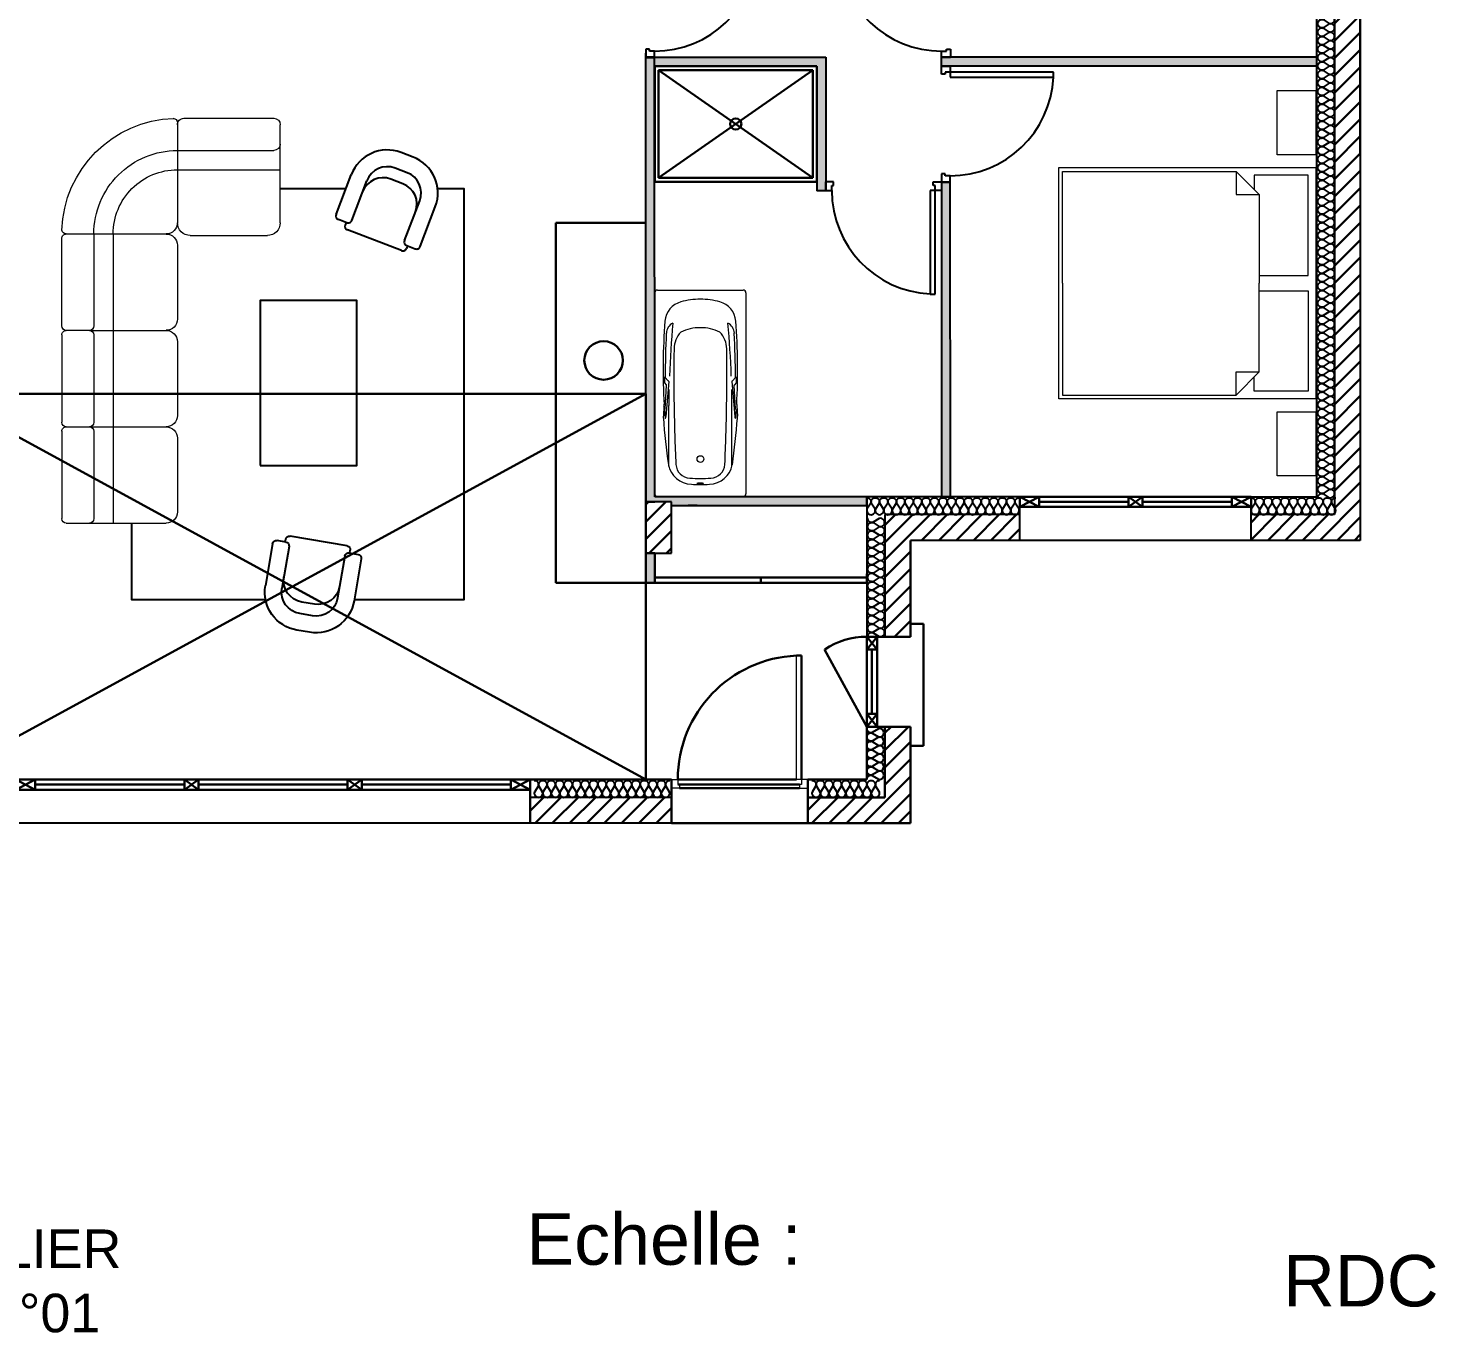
# Model space of a CAD drawing. Header units: millimetres. Extents: x -210 to 11976, y -396 to 3955.
# Drawn here: x 455 to 1550, y -396 to 619 of the extents above; entities that cross this region are included whole.
import ezdxf

# ---------------------------------------------------------------- set-up
doc = ezdxf.new("R2010")
doc.units = ezdxf.units.MM
for name, color, linetype in [('Cheminée', 20, 'Continuous'), ('Cloisons', 8, 'Continuous'), ('Isolation', 6, 'Continuous'), ('MenuisInt', 4, 'Continuous'), ('Mobilier', 180, 'Continuous')]:
    doc.layers.add(name, color=color, linetype=linetype)
for name, color, linetype, lineweight in [('MenuisExt', 140, 'Continuous', 18), ('Mobilier2', 150, 'Continuous', 5), ('P-SANITAIRE', 153, 'Continuous', 18), ('VideSurSejour', 7, 'Continuous', 5)]:
    doc.layers.add(name, color=color, linetype=linetype, lineweight=lineweight)
doc.styles.get("Standard").update_dxf_attribs({"font": 'Arial.ttf'})

# ---------------------------------------------------------------- blocks, each defined once
blk = doc.blocks.new('*U12')
at = {"flags": 128}
for points in [[(0, 1, -0.505863), (0.239, 0.676), (0.009, 0.318, 1.322645), (0.491, 0.318), (0.261, 0.676, -0.505863), (0.5, 1)], [(0.5, 1, -0.505863), (0.739, 0.676), (0.509, 0.318, 1.322645), (0.991, 0.318), (0.761, 0.676, -0.505863), (1, 1)], [(1, 1, -0.505863), (1.239, 0.676), (1.009, 0.318, 1.322645), (1.491, 0.318), (1.261, 0.676, -0.505863), (1.5, 1)], [(1.5, 1, -0.505863), (1.739, 0.676), (1.509, 0.318, 1.322645), (1.991, 0.318), (1.761, 0.676, -0.505863), (2, 1)], [(2, 1, -0.505863), (2.239, 0.676), (2.009, 0.318, 1.322645), (2.491, 0.318), (2.261, 0.676, -0.505863), (2.5, 1)], [(2.5, 1, -0.505863), (2.739, 0.676), (2.509, 0.318, 1.322645), (2.991, 0.318), (2.761, 0.676, -0.505863), (3, 1)], [(3, 1, -0.505863), (3.239, 0.676), (3.009, 0.318, 1.322645), (3.491, 0.318), (3.261, 0.676, -0.505863), (3.5, 1)], [(3.5, 1, -0.505863), (3.739, 0.676), (3.509, 0.318, 1.322645), (3.991, 0.318), (3.761, 0.676, -0.505863), (4, 1)], [(4, 1, -0.505863), (4.239, 0.676), (4.009, 0.318, 1.322645), (4.491, 0.318), (4.261, 0.676, -0.505863), (4.5, 1)], [(4.5, 1, -0.505863), (4.739, 0.676), (4.509, 0.318, 1.322645), (4.991, 0.318), (4.761, 0.676, -0.505863), (5, 1)], [(5, 1, -0.505863), (5.239, 0.676), (5.009, 0.318, 1.322645), (5.491, 0.318), (5.261, 0.676, -0.505863), (5.5, 1)], [(5.5, 1, -0.505863), (5.739, 0.676), (5.509, 0.318, 1.322645), (5.991, 0.318), (5.761, 0.676, -0.505863), (6, 1)], [(6, 1, -0.505863), (6.239, 0.676), (6.009, 0.318, 1.322645), (6.491, 0.318), (6.261, 0.676, -0.505863), (6.5, 1)], [(6.5, 1, -0.505863), (6.739, 0.676), (6.509, 0.318, 1.322645), (6.991, 0.318), (6.761, 0.676, -0.505863), (7, 1)], [(7, 1, -0.505863), (7.239, 0.676), (7.009, 0.318, 1.322645), (7.491, 0.318), (7.261, 0.676, -0.505863), (7.5, 1)], [(7.5, 1, -0.505863), (7.739, 0.676), (7.509, 0.318, 1.322645), (7.991, 0.318), (7.761, 0.676, -0.505863), (8, 1)]]:
    blk.add_lwpolyline(points, format="xyb", dxfattribs=at)
blk = doc.blocks.new('*U13')
at = {"flags": 128}
for points in [[(0, 1, -0.505863), (0.239, 0.676), (0.009, 0.318, 1.322645), (0.491, 0.318), (0.261, 0.676, -0.505863), (0.5, 1)], [(0.5, 1, -0.505863), (0.739, 0.676), (0.509, 0.318, 1.322645), (0.991, 0.318), (0.761, 0.676, -0.505863), (1, 1)], [(1, 1, -0.505863), (1.239, 0.676), (1.009, 0.318, 1.322645), (1.491, 0.318), (1.261, 0.676, -0.505863), (1.5, 1)], [(1.5, 1, -0.505863), (1.739, 0.676), (1.509, 0.318, 1.322645), (1.991, 0.318), (1.761, 0.676, -0.505863), (2, 1)], [(2, 1, -0.505863), (2.239, 0.676), (2.009, 0.318, 1.322645), (2.491, 0.318), (2.261, 0.676, -0.505863), (2.5, 1)], [(2.5, 1, -0.505863), (2.739, 0.676), (2.509, 0.318, 1.322645), (2.991, 0.318), (2.761, 0.676, -0.505863), (3, 1)], [(3, 1, -0.505863), (3.239, 0.676), (3.009, 0.318, 1.322645), (3.491, 0.318), (3.261, 0.676, -0.505863), (3.5, 1)], [(3.5, 1, -0.505863), (3.739, 0.676), (3.509, 0.318, 1.322645), (3.991, 0.318), (3.761, 0.676, -0.505863), (4, 1)]]:
    blk.add_lwpolyline(points, format="xyb", dxfattribs=at)
blk = doc.blocks.new('*U14')
at = {"flags": 128}
for points in [[(0, 1, -0.505863), (0.239, 0.676), (0.009, 0.318, 1.322645), (0.491, 0.318), (0.261, 0.676, -0.505863), (0.5, 1)], [(0.5, 1, -0.505863), (0.739, 0.676), (0.509, 0.318, 1.322645), (0.991, 0.318), (0.761, 0.676, -0.505863), (1, 1)], [(1, 1, -0.505863), (1.239, 0.676), (1.009, 0.318, 1.322645), (1.491, 0.318), (1.261, 0.676, -0.505863), (1.5, 1)], [(1.5, 1, -0.505863), (1.739, 0.676), (1.509, 0.318, 1.322645), (1.991, 0.318), (1.761, 0.676, -0.505863), (2, 1)], [(2, 1, -0.505863), (2.239, 0.676), (2.009, 0.318, 1.322645), (2.491, 0.318), (2.261, 0.676, -0.505863), (2.5, 1)], [(2.5, 1, -0.505863), (2.739, 0.676), (2.509, 0.318, 1.322645), (2.991, 0.318), (2.761, 0.676, -0.505863), (3, 1)], [(3, 1, -0.505863), (3.239, 0.676), (3.009, 0.318, 1.322645), (3.491, 0.318), (3.261, 0.676, -0.505863), (3.5, 1)], [(3.5, 1, -0.505863), (3.739, 0.676), (3.509, 0.318, 1.322645), (3.991, 0.318), (3.761, 0.676, -0.505863), (4, 1)], [(4, 1, -0.505863), (4.239, 0.676), (4.009, 0.318, 1.322645), (4.491, 0.318), (4.261, 0.676, -0.505863), (4.5, 1)], [(4.5, 1, -0.505863), (4.739, 0.676), (4.509, 0.318, 1.322645), (4.991, 0.318), (4.761, 0.676, -0.505863), (5, 1)], [(5, 1, -0.505863), (5.239, 0.676), (5.009, 0.318, 1.322645), (5.491, 0.318), (5.261, 0.676, -0.505863), (5.5, 1)], [(5.5, 1, -0.505863), (5.739, 0.676), (5.509, 0.318, 1.322645), (5.991, 0.318), (5.761, 0.676, -0.505863), (6, 1)], [(6, 1, -0.505863), (6.239, 0.676), (6.009, 0.318, 1.322645), (6.491, 0.318), (6.261, 0.676, -0.505863), (6.5, 1)], [(6.5, 1, -0.505863), (6.739, 0.676), (6.509, 0.318, 1.322645), (6.991, 0.318), (6.761, 0.676, -0.505863), (7, 1)], [(7, 1, -0.505863), (7.239, 0.676), (7.009, 0.318, 1.322645), (7.491, 0.318), (7.261, 0.676, -0.505863), (7.5, 1)], [(7.5, 1, -0.505863), (7.739, 0.676), (7.509, 0.318, 1.322645), (7.991, 0.318), (7.761, 0.676, -0.505863), (8, 1)], [(8, 1, -0.505863), (8.239, 0.676), (8.009, 0.318, 1.322645), (8.491, 0.318), (8.261, 0.676, -0.505863), (8.5, 1)], [(8.5, 1, -0.505863), (8.739, 0.676), (8.509, 0.318, 1.322645), (8.991, 0.318), (8.761, 0.676, -0.505863), (9, 1)]]:
    blk.add_lwpolyline(points, format="xyb", dxfattribs=at)
blk = doc.blocks.new('*U15')
at = {"flags": 128}
for points in [[(0, 1, -0.505863), (0.239, 0.676), (0.009, 0.318, 1.322645), (0.491, 0.318), (0.261, 0.676, -0.505863), (0.5, 1)], [(0.5, 1, -0.505863), (0.739, 0.676), (0.509, 0.318, 1.322645), (0.991, 0.318), (0.761, 0.676, -0.505863), (1, 1)], [(1, 1, -0.505863), (1.239, 0.676), (1.009, 0.318, 1.322645), (1.491, 0.318), (1.261, 0.676, -0.505863), (1.5, 1)], [(1.5, 1, -0.505863), (1.739, 0.676), (1.509, 0.318, 1.322645), (1.991, 0.318), (1.761, 0.676, -0.505863), (2, 1)], [(2, 1, -0.505863), (2.239, 0.676), (2.009, 0.318, 1.322645), (2.491, 0.318), (2.261, 0.676, -0.505863), (2.5, 1)], [(2.5, 1, -0.505863), (2.739, 0.676), (2.509, 0.318, 1.322645), (2.991, 0.318), (2.761, 0.676, -0.505863), (3, 1)], [(3, 1, -0.505863), (3.239, 0.676), (3.009, 0.318, 1.322645), (3.491, 0.318), (3.261, 0.676, -0.505863), (3.5, 1)], [(3.5, 1, -0.505863), (3.739, 0.676), (3.509, 0.318, 1.322645), (3.991, 0.318), (3.761, 0.676, -0.505863), (4, 1)], [(4, 1, -0.505863), (4.239, 0.676), (4.009, 0.318, 1.322645), (4.491, 0.318), (4.261, 0.676, -0.505863), (4.5, 1)], [(4.5, 1, -0.505863), (4.739, 0.676), (4.509, 0.318, 1.322645), (4.991, 0.318), (4.761, 0.676, -0.505863), (5, 1)]]:
    blk.add_lwpolyline(points, format="xyb", dxfattribs=at)
blk = doc.blocks.new('*U20')
at = {"flags": 128}
for points in [[(0, 1, -0.505863), (0.239, 0.676), (0.009, 0.318, 1.322645), (0.491, 0.318), (0.261, 0.676, -0.505863), (0.5, 1)], [(0.5, 1, -0.505863), (0.739, 0.676), (0.509, 0.318, 1.322645), (0.991, 0.318), (0.761, 0.676, -0.505863), (1, 1)], [(1, 1, -0.505863), (1.239, 0.676), (1.009, 0.318, 1.322645), (1.491, 0.318), (1.261, 0.676, -0.505863), (1.5, 1)], [(1.5, 1, -0.505863), (1.739, 0.676), (1.509, 0.318, 1.322645), (1.991, 0.318), (1.761, 0.676, -0.505863), (2, 1)], [(2, 1, -0.505863), (2.239, 0.676), (2.009, 0.318, 1.322645), (2.491, 0.318), (2.261, 0.676, -0.505863), (2.5, 1)], [(2.5, 1, -0.505863), (2.739, 0.676), (2.509, 0.318, 1.322645), (2.991, 0.318), (2.761, 0.676, -0.505863), (3, 1)]]:
    blk.add_lwpolyline(points, format="xyb", dxfattribs=at)
blk = doc.blocks.new('*U21')
at = {"flags": 128}
for points in [[(0, 1, -0.505863), (0.239, 0.676), (0.009, 0.318, 1.322645), (0.491, 0.318), (0.261, 0.676, -0.505863), (0.5, 1)], [(0.5, 1, -0.505863), (0.739, 0.676), (0.509, 0.318, 1.322645), (0.991, 0.318), (0.761, 0.676, -0.505863), (1, 1)], [(1, 1, -0.505863), (1.239, 0.676), (1.009, 0.318, 1.322645), (1.491, 0.318), (1.261, 0.676, -0.505863), (1.5, 1)], [(1.5, 1, -0.505863), (1.739, 0.676), (1.509, 0.318, 1.322645), (1.991, 0.318), (1.761, 0.676, -0.505863), (2, 1)], [(2, 1, -0.505863), (2.239, 0.676), (2.009, 0.318, 1.322645), (2.491, 0.318), (2.261, 0.676, -0.505863), (2.5, 1)], [(2.5, 1, -0.505863), (2.739, 0.676), (2.509, 0.318, 1.322645), (2.991, 0.318), (2.761, 0.676, -0.505863), (3, 1)], [(3, 1, -0.505863), (3.239, 0.676), (3.009, 0.318, 1.322645), (3.491, 0.318), (3.261, 0.676, -0.505863), (3.5, 1)], [(3.5, 1, -0.505863), (3.739, 0.676), (3.509, 0.318, 1.322645), (3.991, 0.318), (3.761, 0.676, -0.505863), (4, 1)], [(4, 1, -0.505863), (4.239, 0.676), (4.009, 0.318, 1.322645), (4.491, 0.318), (4.261, 0.676, -0.505863), (4.5, 1)], [(4.5, 1, -0.505863), (4.739, 0.676), (4.509, 0.318, 1.322645), (4.991, 0.318), (4.761, 0.676, -0.505863), (5, 1)], [(5, 1, -0.505863), (5.239, 0.676), (5.009, 0.318, 1.322645), (5.491, 0.318), (5.261, 0.676, -0.505863), (5.5, 1)], [(5.5, 1, -0.505863), (5.739, 0.676), (5.509, 0.318, 1.322645), (5.991, 0.318), (5.761, 0.676, -0.505863), (6, 1)], [(6, 1, -0.505863), (6.239, 0.676), (6.009, 0.318, 1.322645), (6.491, 0.318), (6.261, 0.676, -0.505863), (6.5, 1)], [(6.5, 1, -0.505863), (6.739, 0.676), (6.509, 0.318, 1.322645), (6.991, 0.318), (6.761, 0.676, -0.505863), (7, 1)]]:
    blk.add_lwpolyline(points, format="xyb", dxfattribs=at)
blk = doc.blocks.new('*U22')
at = {"flags": 128}
for points in [[(0, 1, -0.505863), (0.239, 0.676), (0.009, 0.318, 1.322645), (0.491, 0.318), (0.261, 0.676, -0.505863), (0.5, 1)], [(0.5, 1, -0.505863), (0.739, 0.676), (0.509, 0.318, 1.322645), (0.991, 0.318), (0.761, 0.676, -0.505863), (1, 1)], [(1, 1, -0.505863), (1.239, 0.676), (1.009, 0.318, 1.322645), (1.491, 0.318), (1.261, 0.676, -0.505863), (1.5, 1)], [(1.5, 1, -0.505863), (1.739, 0.676), (1.509, 0.318, 1.322645), (1.991, 0.318), (1.761, 0.676, -0.505863), (2, 1)], [(2, 1, -0.505863), (2.239, 0.676), (2.009, 0.318, 1.322645), (2.491, 0.318), (2.261, 0.676, -0.505863), (2.5, 1)], [(2.5, 1, -0.505863), (2.739, 0.676), (2.509, 0.318, 1.322645), (2.991, 0.318), (2.761, 0.676, -0.505863), (3, 1)], [(3, 1, -0.505863), (3.239, 0.676), (3.009, 0.318, 1.322645), (3.491, 0.318), (3.261, 0.676, -0.505863), (3.5, 1)], [(3.5, 1, -0.505863), (3.739, 0.676), (3.509, 0.318, 1.322645), (3.991, 0.318), (3.761, 0.676, -0.505863), (4, 1)], [(4, 1, -0.505863), (4.239, 0.676), (4.009, 0.318, 1.322645), (4.491, 0.318), (4.261, 0.676, -0.505863), (4.5, 1)], [(4.5, 1, -0.505863), (4.739, 0.676), (4.509, 0.318, 1.322645), (4.991, 0.318), (4.761, 0.676, -0.505863), (5, 1)], [(5, 1, -0.505863), (5.239, 0.676), (5.009, 0.318, 1.322645), (5.491, 0.318), (5.261, 0.676, -0.505863), (5.5, 1)], [(5.5, 1, -0.505863), (5.739, 0.676), (5.509, 0.318, 1.322645), (5.991, 0.318), (5.761, 0.676, -0.505863), (6, 1)], [(6, 1, -0.505863), (6.239, 0.676), (6.009, 0.318, 1.322645), (6.491, 0.318), (6.261, 0.676, -0.505863), (6.5, 1)], [(6.5, 1, -0.505863), (6.739, 0.676), (6.509, 0.318, 1.322645), (6.991, 0.318), (6.761, 0.676, -0.505863), (7, 1)], [(7, 1, -0.505863), (7.239, 0.676), (7.009, 0.318, 1.322645), (7.491, 0.318), (7.261, 0.676, -0.505863), (7.5, 1)], [(7.5, 1, -0.505863), (7.739, 0.676), (7.509, 0.318, 1.322645), (7.991, 0.318), (7.761, 0.676, -0.505863), (8, 1)], [(8, 1, -0.505863), (8.239, 0.676), (8.009, 0.318, 1.322645), (8.491, 0.318), (8.261, 0.676, -0.505863), (8.5, 1)], [(8.5, 1, -0.505863), (8.739, 0.676), (8.509, 0.318, 1.322645), (8.991, 0.318), (8.761, 0.676, -0.505863), (9, 1)], [(9, 1, -0.505863), (9.239, 0.676), (9.009, 0.318, 1.322645), (9.491, 0.318), (9.261, 0.676, -0.505863), (9.5, 1)], [(9.5, 1, -0.505863), (9.739, 0.676), (9.509, 0.318, 1.322645), (9.991, 0.318), (9.761, 0.676, -0.505863), (10, 1)], [(10, 1, -0.505863), (10.239, 0.676), (10.009, 0.318, 1.322645), (10.491, 0.318), (10.261, 0.676, -0.505863), (10.5, 1)], [(10.5, 1, -0.505863), (10.739, 0.676), (10.509, 0.318, 1.322645), (10.991, 0.318), (10.761, 0.676, -0.505863), (11, 1)], [(11, 1, -0.505863), (11.239, 0.676), (11.009, 0.318, 1.322645), (11.491, 0.318), (11.261, 0.676, -0.505863), (11.5, 1)], [(11.5, 1, -0.505863), (11.739, 0.676), (11.509, 0.318, 1.322645), (11.991, 0.318), (11.761, 0.676, -0.505863), (12, 1)], [(12, 1, -0.505863), (12.239, 0.676), (12.009, 0.318, 1.322645), (12.491, 0.318), (12.261, 0.676, -0.505863), (12.5, 1)], [(12.5, 1, -0.505863), (12.739, 0.676), (12.509, 0.318, 1.322645), (12.991, 0.318), (12.761, 0.676, -0.505863), (13, 1)], [(13, 1, -0.505863), (13.239, 0.676), (13.009, 0.318, 1.322645), (13.491, 0.318), (13.261, 0.676, -0.505863), (13.5, 1)], [(13.5, 1, -0.505863), (13.739, 0.676), (13.509, 0.318, 1.322645), (13.991, 0.318), (13.761, 0.676, -0.505863), (14, 1)], [(14, 1, -0.505863), (14.239, 0.676), (14.009, 0.318, 1.322645), (14.491, 0.318), (14.261, 0.676, -0.505863), (14.5, 1)], [(14.5, 1, -0.505863), (14.739, 0.676), (14.509, 0.318, 1.322645), (14.991, 0.318), (14.761, 0.676, -0.505863), (15, 1)], [(15, 1, -0.505863), (15.239, 0.676), (15.009, 0.318, 1.322645), (15.491, 0.318), (15.261, 0.676, -0.505863), (15.5, 1)], [(15.5, 1, -0.505863), (15.739, 0.676), (15.509, 0.318, 1.322645), (15.991, 0.318), (15.761, 0.676, -0.505863), (16, 1)], [(16, 1, -0.505863), (16.239, 0.676), (16.009, 0.318, 1.322645), (16.491, 0.318), (16.261, 0.676, -0.505863), (16.5, 1)], [(16.5, 1, -0.505863), (16.739, 0.676), (16.509, 0.318, 1.322645), (16.991, 0.318), (16.761, 0.676, -0.505863), (17, 1)], [(17, 1, -0.505863), (17.239, 0.676), (17.009, 0.318, 1.322645), (17.491, 0.318), (17.261, 0.676, -0.505863), (17.5, 1)], [(17.5, 1, -0.505863), (17.739, 0.676), (17.509, 0.318, 1.322645), (17.991, 0.318), (17.761, 0.676, -0.505863), (18, 1)], [(18, 1, -0.505863), (18.239, 0.676), (18.009, 0.318, 1.322645), (18.491, 0.318), (18.261, 0.676, -0.505863), (18.5, 1)], [(18.5, 1, -0.505863), (18.739, 0.676), (18.509, 0.318, 1.322645), (18.991, 0.318), (18.761, 0.676, -0.505863), (19, 1)], [(19, 1, -0.505863), (19.239, 0.676), (19.009, 0.318, 1.322645), (19.491, 0.318), (19.261, 0.676, -0.505863), (19.5, 1)], [(19.5, 1, -0.505863), (19.739, 0.676), (19.509, 0.318, 1.322645), (19.991, 0.318), (19.761, 0.676, -0.505863), (20, 1)], [(20, 1, -0.505863), (20.239, 0.676), (20.009, 0.318, 1.322645), (20.491, 0.318), (20.261, 0.676, -0.505863), (20.5, 1)], [(20.5, 1, -0.505863), (20.739, 0.676), (20.509, 0.318, 1.322645), (20.991, 0.318), (20.761, 0.676, -0.505863), (21, 1)], [(21, 1, -0.505863), (21.239, 0.676), (21.009, 0.318, 1.322645), (21.491, 0.318), (21.261, 0.676, -0.505863), (21.5, 1)], [(21.5, 1, -0.505863), (21.739, 0.676), (21.509, 0.318, 1.322645), (21.991, 0.318), (21.761, 0.676, -0.505863), (22, 1)], [(22, 1, -0.505863), (22.239, 0.676), (22.009, 0.318, 1.322645), (22.491, 0.318), (22.261, 0.676, -0.505863), (22.5, 1)], [(22.5, 1, -0.505863), (22.739, 0.676), (22.509, 0.318, 1.322645), (22.991, 0.318), (22.761, 0.676, -0.505863), (23, 1)], [(23, 1, -0.505863), (23.239, 0.676), (23.009, 0.318, 1.322645), (23.491, 0.318), (23.261, 0.676, -0.505863), (23.5, 1)], [(23.5, 1, -0.505863), (23.739, 0.676), (23.509, 0.318, 1.322645), (23.991, 0.318), (23.761, 0.676, -0.505863), (24, 1)], [(24, 1, -0.505863), (24.239, 0.676), (24.009, 0.318, 1.322645), (24.491, 0.318), (24.261, 0.676, -0.505863), (24.5, 1)], [(24.5, 1, -0.505863), (24.739, 0.676), (24.509, 0.318, 1.322645), (24.991, 0.318), (24.761, 0.676, -0.505863), (25, 1)], [(25, 1, -0.505863), (25.239, 0.676), (25.009, 0.318, 1.322645), (25.491, 0.318), (25.261, 0.676, -0.505863), (25.5, 1)], [(25.5, 1, -0.505863), (25.739, 0.676), (25.509, 0.318, 1.322645), (25.991, 0.318), (25.761, 0.676, -0.505863), (26, 1)], [(26, 1, -0.505863), (26.239, 0.676), (26.009, 0.318, 1.322645), (26.491, 0.318), (26.261, 0.676, -0.505863), (26.5, 1)], [(26.5, 1, -0.505863), (26.739, 0.676), (26.509, 0.318, 1.322645), (26.991, 0.318), (26.761, 0.676, -0.505863), (27, 1)], [(27, 1, -0.505863), (27.239, 0.676), (27.009, 0.318, 1.322645), (27.491, 0.318), (27.261, 0.676, -0.505863), (27.5, 1)], [(27.5, 1, -0.505863), (27.739, 0.676), (27.509, 0.318, 1.322645), (27.991, 0.318), (27.761, 0.676, -0.505863), (28, 1)], [(28, 1, -0.505863), (28.239, 0.676), (28.009, 0.318, 1.322645), (28.491, 0.318), (28.261, 0.676, -0.505863), (28.5, 1)], [(28.5, 1, -0.505863), (28.739, 0.676), (28.509, 0.318, 1.322645), (28.991, 0.318), (28.761, 0.676, -0.505863), (29, 1)], [(29, 1, -0.505863), (29.239, 0.676), (29.009, 0.318, 1.322645), (29.491, 0.318), (29.261, 0.676, -0.505863), (29.5, 1)], [(29.5, 1, -0.505863), (29.739, 0.676), (29.509, 0.318, 1.322645), (29.991, 0.318), (29.761, 0.676, -0.505863), (30, 1)], [(30, 1, -0.505863), (30.239, 0.676), (30.009, 0.318, 1.322645), (30.491, 0.318), (30.261, 0.676, -0.505863), (30.5, 1)], [(30.5, 1, -0.505863), (30.739, 0.676), (30.509, 0.318, 1.322645), (30.991, 0.318), (30.761, 0.676, -0.505863), (31, 1)], [(31, 1, -0.505863), (31.239, 0.676), (31.009, 0.318, 1.322645), (31.491, 0.318), (31.261, 0.676, -0.505863), (31.5, 1)], [(31.5, 1, -0.505863), (31.739, 0.676), (31.509, 0.318, 1.322645), (31.991, 0.318), (31.761, 0.676, -0.505863), (32, 1)], [(32, 1, -0.505863), (32.239, 0.676), (32.009, 0.318, 1.322645), (32.491, 0.318), (32.261, 0.676, -0.505863), (32.5, 1)], [(32.5, 1, -0.505863), (32.739, 0.676), (32.509, 0.318, 1.322645), (32.991, 0.318), (32.761, 0.676, -0.505863), (33, 1)], [(33, 1, -0.505863), (33.239, 0.676), (33.009, 0.318, 1.322645), (33.491, 0.318), (33.261, 0.676, -0.505863), (33.5, 1)], [(33.5, 1, -0.505863), (33.739, 0.676), (33.509, 0.318, 1.322645), (33.991, 0.318), (33.761, 0.676, -0.505863), (34, 1)], [(34, 1, -0.505863), (34.239, 0.676), (34.009, 0.318, 1.322645), (34.491, 0.318), (34.261, 0.676, -0.505863), (34.5, 1)], [(34.5, 1, -0.505863), (34.739, 0.676), (34.509, 0.318, 1.322645), (34.991, 0.318), (34.761, 0.676, -0.505863), (35, 1)], [(35, 1, -0.505863), (35.239, 0.676), (35.009, 0.318, 1.322645), (35.491, 0.318), (35.261, 0.676, -0.505863), (35.5, 1)], [(35.5, 1, -0.505863), (35.739, 0.676), (35.509, 0.318, 1.322645), (35.991, 0.318), (35.761, 0.676, -0.505863), (36, 1)], [(36, 1, -0.505863), (36.239, 0.676), (36.009, 0.318, 1.322645), (36.491, 0.318), (36.261, 0.676, -0.505863), (36.5, 1)], [(36.5, 1, -0.505863), (36.739, 0.676), (36.509, 0.318, 1.322645), (36.991, 0.318), (36.761, 0.676, -0.505863), (37, 1)], [(37, 1, -0.505863), (37.239, 0.676), (37.009, 0.318, 1.322645), (37.491, 0.318), (37.261, 0.676, -0.505863), (37.5, 1)], [(37.5, 1, -0.505863), (37.739, 0.676), (37.509, 0.318, 1.322645), (37.991, 0.318), (37.761, 0.676, -0.505863), (38, 1)], [(38, 1, -0.505863), (38.239, 0.676), (38.009, 0.318, 1.322645), (38.491, 0.318), (38.261, 0.676, -0.505863), (38.5, 1)], [(38.5, 1, -0.505863), (38.739, 0.676), (38.509, 0.318, 1.322645), (38.991, 0.318), (38.761, 0.676, -0.505863), (39, 1)], [(39, 1, -0.505863), (39.239, 0.676), (39.009, 0.318, 1.322645), (39.491, 0.318), (39.261, 0.676, -0.505863), (39.5, 1)], [(39.5, 1, -0.505863), (39.739, 0.676), (39.509, 0.318, 1.322645), (39.991, 0.318), (39.761, 0.676, -0.505863), (40, 1)], [(40, 1, -0.505863), (40.239, 0.676), (40.009, 0.318, 1.322645), (40.491, 0.318), (40.261, 0.676, -0.505863), (40.5, 1)], [(40.5, 1, -0.505863), (40.739, 0.676), (40.509, 0.318, 1.322645), (40.991, 0.318), (40.761, 0.676, -0.505863), (41, 1)], [(41, 1, -0.505863), (41.239, 0.676), (41.009, 0.318, 1.322645), (41.491, 0.318), (41.261, 0.676, -0.505863), (41.5, 1)]]:
    blk.add_lwpolyline(points, format="xyb", dxfattribs=at)
blk = doc.blocks.new('angolare1')
at = {"layer": 'Mobilier2'}
for p, q in [((1.213, 0.8), (1.975, 0.8)), ((1.625, 0), (1.625, 0.8)), ((1.113, 0.1), (1.113, 0.7)), ((1.775, 0), (1.775, 0.75)), ((2.025, 0.05), (2.025, 0.75)), ((-0.463, 0), (-1.038, 0)), ((0.287, 0), (-0.287, 0)), ((1.037, 0), (0.463, 0)), ((1.99, 0), (1.213, 0)), ((1.74, 0), (1.213, 0)), ((-1.125, -0.685), (-1.125, -0.087)), ((-0.375, -0.685), (-0.375, -0.087)), ((0.375, -0.685), (0.375, -0.087)), ((1.125, -0.865), (1.125, -0.087)), ((-0.41, -0.65), (-1.09, -0.65)), ((0.34, -0.65), (-0.34, -0.65)), ((1.125, -0.65), (0.41, -0.65)), ((-1.125, -0.865), (-1.125, -0.685)), ((-0.375, -0.865), (-0.375, -0.685)), ((0.375, -0.685), (0.375, -0.865)), ((-0.41, -0.9), (-1.09, -0.9)), ((0.34, -0.9), (-0.34, -0.9)), ((0.41, -0.9), (1.09, -0.9))]:
    blk.add_line(p, q, dxfattribs=at)
blk.add_lwpolyline([(1.125, -0.5), (-1.125, -0.5)], dxfattribs=at)
for centre, radius, start, end in [((1.213, 0.7), 0.1, 90, 180), ((1.825, 0.75), 0.05, 90, 180), ((1.975, 0.75), 0.05, 0, 90), ((-1.038, -0.087), 0.0875, 90, 180), ((-0.463, -0.087), 0.0875, 0, 90), ((-0.287, -0.087), 0.0875, 90, 180), ((0.287, -0.087), 0.0875, 0, 90), ((0.463, -0.087), 0.0875, 90, 180), ((1.037, -0.087), 0.0875, 0, 90), ((1.213, 0.1), 0.1, 180, 270), ((1.125, 0), 0.5, 270, 0), ((1.213, -0.087), 0.0875, 90, 180), ((1.125, 0), 0.65, 270, 0), ((1.975, 0.05), 0.05, 270, 0), ((1.99, -0.035), 0.035, 0, 90), ((1.125, 0), 0.9, 271.8625, 358.1375), ((-1.09, -0.685), 0.035, 90, 180), ((-0.41, -0.685), 0.035, 0, 90), ((-0.34, -0.685), 0.035, 90, 180), ((0.34, -0.685), 0.035, 0, 90), ((0.41, -0.685), 0.035, 90, 180), ((-1.09, -0.865), 0.035, 180, 270), ((-0.41, -0.865), 0.035, 270, 0), ((-0.34, -0.865), 0.035, 180, 270), ((0.34, -0.865), 0.035, 270, 0), ((0.41, -0.865), 0.035, 180, 270), ((1.09, -0.865), 0.035, 270, 0), ((1.16, -0.865), 0.035, 180, 260.5452)]:
    blk.add_arc(centre, radius, start, end, dxfattribs=at)
blk = doc.blocks.new('ORR14C187')
for p, q in [((0.05, 0.712), (-0.05, 0.712)), ((0.05, 0.582), (-0.05, 0.582)), ((0.05, 0.49), (-0.05, 0.49)), ((-0.35, 0.081), (-0.35, 0.412)), ((-0.22, 0.081), (-0.22, 0.412)), ((0.22, 0.081), (0.22, 0.412)), ((0.35, 0.081), (0.35, 0.412)), ((-0.25, 0.051), (-0.32, 0.051)), ((-0.255, 0.051), (-0.255, 0.03)), ((-0.255, 0.051), (-0.255, 0.051)), ((-0.255, 0.051), (-0.255, 0.051)), ((-0.255, 0.051), (-0.255, 0.051)), ((-0.255, 0.051), (-0.255, 0.051)), ((-0.255, 0.051), (-0.255, 0.051)), ((-0.255, 0.051), (-0.255, 0.051)), ((-0.255, 0.051), (-0.255, 0.051)), ((-0.255, 0.051), (-0.255, 0.051)), ((-0.255, 0.051), (-0.255, 0.051)), ((-0.255, 0.051), (-0.255, 0.051)), ((-0.255, 0.051), (-0.255, 0.051)), ((-0.255, 0.051), (-0.255, 0.051)), ((-0.255, 0.051), (-0.255, 0.051)), ((-0.255, 0.051), (-0.255, 0.051)), ((-0.255, 0.051), (-0.255, 0.051)), ((-0.255, 0.051), (-0.255, 0.051)), ((-0.255, 0.051), (-0.255, 0.051)), ((-0.255, 0.051), (-0.255, 0.051)), ((-0.255, 0.051), (-0.255, 0.051)), ((-0.255, 0.051), (-0.255, 0.051)), ((-0.255, 0.051), (-0.255, 0.051)), ((-0.255, 0.051), (-0.255, 0.051)), ((-0.255, 0.051), (-0.255, 0.051)), ((-0.255, 0.051), (-0.255, 0.051)), ((-0.255, 0.051), (-0.255, 0.051)), ((-0.255, 0.051), (-0.255, 0.051)), ((-0.255, 0.051), (-0.255, 0.051)), ((-0.255, 0.051), (-0.255, 0.051)), ((-0.255, 0.051), (-0.255, 0.051)), ((-0.255, 0.051), (-0.255, 0.051)), ((-0.255, 0.051), (-0.255, 0.051)), ((-0.255, 0.051), (-0.255, 0.051)), ((-0.255, 0.051), (-0.255, 0.051)), ((-0.255, 0.051), (-0.255, 0.051)), ((-0.255, 0.051), (-0.255, 0.051)), ((-0.255, 0.051), (-0.255, 0.051)), ((-0.255, 0.051), (-0.255, 0.051)), ((-0.255, 0.051), (-0.255, 0.051)), ((-0.255, 0.051), (-0.255, 0.051)), ((-0.255, 0.051), (-0.255, 0.051)), ((-0.255, 0.051), (-0.255, 0.051)), ((-0.255, 0.051), (-0.255, 0.051)), ((-0.255, 0.051), (-0.255, 0.051)), ((-0.255, 0.051), (-0.255, 0.051)), ((-0.255, 0.051), (-0.255, 0.051)), ((-0.255, 0.051), (-0.255, 0.051)), ((-0.255, 0.051), (-0.255, 0.051)), ((-0.255, 0.051), (-0.255, 0.051)), ((-0.255, 0.051), (-0.255, 0.051)), ((-0.255, 0.051), (-0.255, 0.051)), ((-0.255, 0.051), (-0.255, 0.051)), ((0.225, 0), (-0.225, 0)), ((0.25, 0.051), (0.32, 0.051)), ((0.255, 0.051), (0.255, 0.03))]:
    blk.add_line(p, q)
for centre, radius, start, end in [((-0.05, 0.412), 0.3, 90, 180), ((0.05, 0.412), 0.3, 0, 90), ((-0.05, 0.412), 0.17, 90, 180), ((0.05, 0.412), 0.17, 0, 90), ((-0.05, 0.32), 0.17, 90, 180), ((0.05, 0.32), 0.17, 0, 90), ((-0.32, 0.081), 0.03, 180, 270), ((-0.255, 0.051), 0.0000001, 90, 180), ((-0.255, 0.051), 0.0000001, 0, 90), ((-0.255, 0.051), 0.0000001, 270, 0), ((-0.255, 0.051), 0.0000001, 180, 270), ((-0.255, 0.051), 0.0000001, 90, 180), ((-0.255, 0.051), 0.0000001, 180, 270), ((-0.255, 0.051), 0.0000001, 270, 360), ((-0.255, 0.051), 0.0000001, 360, 90), ((-0.255, 0.051), 0.0000001, 90, 180), ((-0.255, 0.051), 0.0000001, 0, 90), ((-0.255, 0.051), 0.0000001, 270, 0), ((-0.255, 0.051), 0.0000001, 90, 180), ((-0.255, 0.051), 0.0000001, 180, 270), ((-0.255, 0.051), 0.0000001, 270, 0), ((-0.255, 0.051), 0.0000001, 0, 90), ((-0.255, 0.051), 0.0000001, 90, 180), ((-0.255, 0.051), 0.0000001, 180, 270), ((-0.255, 0.051), 0.0000001, 180, 270), ((-0.255, 0.051), 0.0000001, 152.5342, 270), ((-0.255, 0.051), 0.0000001, 90, 152.5342), ((-0.255, 0.051), 0.0000001, 152.5342, 270), ((-0.255, 0.051), 0.0000001, 90, 152.5342), ((-0.255, 0.051), 0.0000001, 90, 152.5342), ((-0.255, 0.051), 0.0000001, 90, 152.5342), ((-0.255, 0.051), 0.0000001, 332.5342, 90), ((-0.255, 0.051), 0.0000001, 270, 332.5342), ((-0.255, 0.051), 0.0000001, 332.5342, 90), ((-0.255, 0.051), 0.0000001, 270, 332.5342), ((-0.255, 0.051), 0.0000001, 332.5342, 90), ((-0.255, 0.051), 0.0000001, 152.5342, 270), ((-0.255, 0.051), 0.0000001, 90, 152.5342), ((-0.255, 0.051), 0.0000001, 332.5342, 90), ((-0.255, 0.051), 0.0000001, 270, 332.5342), ((-0.255, 0.051), 0.0000003, 332.5342, 90), ((-0.255, 0.051), 0.0000003, 332.5342, 90), ((-0.255, 0.051), 0.0000003, 270, 332.5342), ((-0.255, 0.051), 0.0000003, 152.5342, 270), ((-0.255, 0.051), 0.0000003, 90, 152.5342), ((-0.225, 0.03), 0.03, 180, 270), ((-0.25, 0.081), 0.03, 270, 0), ((0.25, 0.081), 0.03, 180, 270), ((0.225, 0.03), 0.03, 270, 0), ((0.32, 0.081), 0.03, 270, 0)]:
    blk.add_arc(centre, radius, start, end)
blk = doc.blocks.new('Gruppo-48')
at = {"layer": 'Mobilier', "lineweight": 20}
for p, q in [((-34.045, 75.584), (-34.045, 76.084)), ((-34.045, 76.084), (-33.745, 76.084)), ((-33.745, 76.084), (-33.745, 75.584)), ((-33.745, 75.584), (-34.045, 75.584)), ((-34.045, 73.684), (-34.045, 75.484)), ((-34.045, 75.484), (-32.045, 75.484)), ((-32.045, 75.484), (-32.045, 73.684)), ((-33.985, 74.644), (-33.985, 75.424)), ((-33.985, 75.424), (-33.565, 75.424)), ((-33.605, 75.274), (-33.425, 75.454)), ((-33.565, 75.424), (-33.565, 75.314)), ((-32.075, 75.454), (-33.425, 75.454)), ((-33.425, 75.454), (-33.425, 75.274)), ((-32.075, 74.584), (-32.075, 75.454)), ((-33.425, 75.274), (-33.605, 75.274)), ((-33.605, 75.274), (-33.605, 74.584)), ((-33.605, 74.644), (-33.985, 74.644)), ((-33.605, 74.524), (-33.985, 74.524)), ((-33.985, 74.524), (-33.985, 73.744)), ((-33.605, 73.894), (-33.605, 74.584)), ((-32.075, 74.584), (-32.075, 73.714)), ((-33.425, 73.894), (-33.605, 73.894)), ((-33.605, 73.894), (-33.425, 73.714)), ((-33.565, 73.744), (-33.565, 73.854)), ((-33.425, 73.714), (-33.425, 73.894)), ((-33.985, 73.744), (-33.565, 73.744)), ((-32.045, 73.684), (-34.045, 73.684)), ((-32.075, 73.714), (-33.425, 73.714)), ((-34.045, 73.084), (-34.045, 73.584)), ((-34.045, 73.584), (-33.745, 73.584)), ((-33.745, 73.584), (-33.745, 73.084)), ((-33.745, 73.084), (-34.045, 73.084))]:
    blk.add_line(p, q, dxfattribs=at)

msp = doc.modelspace()

# ---------------------------------------------------------------- hatches: boundary and pattern name
at = {"lineweight": 30, "transparency": 33554687}
h = msp.add_hatch(dxfattribs=at)
h.set_pattern_fill('ANSI31', color=256, scale=3)
h.paths.add_polyline_path([(291.1, 820.3), (1.1, 820.3), (1.1, 726.3), (21.1, 726.3), (21.1, 800.3), (1231.1, 800.1), (1231.1, 820.3), (1181.1, 820.3), (1091.1, 820.3), (545.1, 820.3), (545.1, 800.1), (452.1, 800.3), (452.1, 820.3)])
h.paths.add_polyline_path([(1.1, 444.3), (21.1, 444.3), (21.1, 596.3), (1.1, 596.3)])
h.paths.add_polyline_path([(21.1, 240.3), (21.1, 314.3), (1.1, 314.3), (1.1, 300.3), (1.1, 220.3), (86.1, 220.3), (86.1, 240.3)])
h.paths.add_polyline_path([(351.1, 220.3), (351.1, 0.3), (445.1, 0.3), (445.1, 20.3), (371.1, 20.3), (371.1, 220.3), (371.1, 240.3), (266.1, 240.3), (266.1, 220.3)])
h.paths.add_polyline_path([(845.1, 20.3), (845.1, 0.3), (955.1, 0.3), (955.1, 20.3)])
h.paths.add_polyline_path([(1061.1, 20.3), (1061.1, 0.3), (1141.1, 0.3), (1141.1, 75.3), (1121.1, 75.3), (1121.1, 20.3)])
h.paths.add_polyline_path([(1121.1, 145.3), (1141.1, 145.3), (1141.1, 220.3), (1226.1, 220.3), (1226.1, 240.3), (1121.1, 240.3)])
h.paths.add_polyline_path([(1491.1, 220.3), (1491.1, 820.3), (1301.1, 820.3), (1301.1, 800.3), (1471.1, 800.3), (1471.1, 240.3), (1406.1, 240.3), (1406.1, 220.3)])
h = msp.add_hatch(dxfattribs=at)
h.set_pattern_fill('ANSI31', color=256, scale=3)
h.paths.add_polyline_path([(955.1, 250.3), (935.1, 250.3), (935.1, 210.3), (955.1, 210.3)])
at = {"layer": 'Cloisons', "lineweight": 30, "transparency": 33554687}
h = msp.add_hatch(dxfattribs=at)
h.set_pattern_fill('HONEY', color=256)
h.paths.add_polyline_path([(1132.1, 786.3), (1125.1, 786.3), (1125.1, 686.3), (1132.1, 686.3)])
h.paths.add_polyline_path([(1172.1, 693.3), (1132.1, 693.3), (1132.1, 686.3), (1172.1, 686.3)])
h.paths.add_polyline_path([(1457.1, 596.3), (1172.1, 596.3), (1172.1, 596.1), (1165.3, 596.1), (1165.3, 596.3), (1165.1, 596.3), (1165.1, 589.3), (1457.1, 589.3)])
h.paths.add_polyline_path([(942.1, 786.3), (935.1, 786.3), (935.1, 686.3), (941.9, 686.3), (1042.1, 686.3), (1042.1, 696.3), (942.1, 696.3)])
h.paths.add_polyline_path([(962.1, 786.3), (955.1, 786.3), (955.1, 765.6), (962.1, 765.6)], flags=17)
h.paths.add_polyline_path([(962.1, 765.6), (955.1, 765.6), (955.1, 723.6), (962.1, 723.6)], flags=17)
h.paths.add_polyline_path([(962.1, 723.6), (955.1, 723.6), (955.1, 696.3), (962.1, 696.3)], flags=17)
h.paths.add_polyline_path([(1075.1, 596.3), (942.1, 596.3), (941.9, 596.3), (941.9, 589.3), (1068.1, 589.3), (1068.1, 499.3), (1068.1, 492.3), (1074.9, 492.3), (1074.9, 499.3)])
h.paths.add_polyline_path([(1171.9, 499.1), (1165.1, 499.1), (1165.1, 492.5), (1165.1, 254.3), (1172.1, 254.3)])
h.paths.add_polyline_path([(941.9, 596.1), (935.1, 596.1), (935.1, 250.3), (942.1, 250.3), (955.1, 250.3), (955.1, 247.3), (1107.1, 247.3), (1107.1, 254.3), (942.1, 254.3)])
h.paths.add_polyline_path([(935.1, 210.3), (942.1, 210.3), (942.1, 194.3), (942.1, 187.3), (1107.1, 187.3), (935.1, 187.3)])

# ---------------------------------------------------------------- linework, layer by layer
for p, q in [((1491.1, 820.3), (1491.1, 220.3)), ((1471.1, 800.3), (1471.1, 240.3)), ((942.1, 596.3), (935.1, 596.3)), ((1172.1, 596.3), (1165.1, 596.3)), ((1172.1, 599.1), (1172.1, 596.3)), ((1226.1, 220.3), (1226.1, 254.3)), ((1406.1, 220.3), (1406.1, 254.3)), ((935.1, 210.3), (935.1, 250.3)), ((1226.1, 240.3), (1121.1, 240.3)), ((1121.1, 240.3), (1121.1, 145.3)), ((1471.1, 240.3), (1406.1, 240.3)), ((1491.1, 220.3), (1141.1, 220.3)), ((1406.1, 220.3), (1226.1, 220.3)), ((1491.1, 220.3), (1406.1, 220.3)), ((955.1, 20.3), (845.1, 20.3)), ((1141.1, 0.3), (351.1, 0.3))]:
    msp.add_line(p, q)
at = {"lineweight": 30}
for p, q in [((1141.1, 145.3), (1141.1, 220.3)), ((1141.1, 155.3), (1151.1, 155.3)), ((1151.1, 155.3), (1151.1, 60.3)), ((1107.1, 145.3), (1141.1, 145.3)), ((1141.1, 145.3), (1141.1, 150.3)), ((1141.1, 75.3), (1107.1, 75.3)), ((1121.1, 20.3), (1121.1, 75.3)), ((1141.1, 0.3), (1141.1, 75.3)), ((1151.1, 60.3), (1141.1, 60.3)), ((845.1, 34.3), (845.1, 0.3)), ((955.1, 0.3), (955.1, 34.3)), ((1061.1, 0.3), (1061.1, 34.3)), ((1121.1, 20.3), (1061.1, 20.3)), ((1061.1, 0.3), (955.1, 0.3)), ((1141.1, 0.3), (1061.1, 0.3))]:
    msp.add_line(p, q, dxfattribs=at)
at = {"layer": 'Cheminée', "lineweight": 30}
for p, q in [((865.1, 187.3), (865.1, 467.3)), ((865.1, 467.3), (935.1, 467.3)), ((935.1, 187.3), (865.1, 187.3))]:
    msp.add_line(p, q, dxfattribs=at)
msp.add_circle((902.3, 360.3), 15, dxfattribs=at)
at = {"layer": 'Cloisons'}
for p, q in [((935.1, 250.3), (935.1, 599.3)), ((942.1, 254.3), (941.9, 596.3)), ((942.1, 596.3), (1075.1, 596.3)), ((1075.1, 596.3), (1075.1, 492.3)), ((1457.1, 596.3), (1165.1, 596.3)), ((1165.1, 589.3), (1165.1, 596.3)), ((941.9, 589.3), (1068.1, 589.3)), ((1068.1, 589.3), (1068.1, 492.3)), ((1457.1, 589.3), (1165.1, 589.3)), ((1165.1, 499.1), (1165.1, 254.3)), ((1172.1, 254.3), (1171.9, 499.1)), ((1075.1, 492.3), (1068.1, 492.3)), ((1165.1, 254.3), (942.1, 254.3)), ((1107.1, 247.3), (1107.1, 254.3)), ((1165.1, 254.3), (1172.1, 254.3)), ((955.1, 250.3), (935.1, 250.3)), ((935.1, 250.3), (942.1, 250.3)), ((955.1, 210.3), (955.1, 250.3)), ((955.1, 247.3), (1107.1, 247.3)), ((975.1, 247.3), (968.1, 247.3)), ((935.1, 210.3), (955.1, 210.3))]:
    msp.add_line(p, q, dxfattribs=at)
at = {"layer": 'Cloisons', "lineweight": 30}
for p, q in [((1171.9, 499.1), (1165.1, 499.1)), ((935.1, 187.3), (935.1, 210.3)), ((935.1, 210.3), (942.1, 210.3)), ((942.1, 210.3), (942.1, 187.3)), ((942.1, 187.3), (935.1, 187.3)), ((1107.1, 194.3), (1107.1, 187.3))]:
    msp.add_line(p, q, dxfattribs=at)
at = {"layer": 'Isolation'}
for p, q in [((1457.1, 786.3), (1457.1, 254.3)), ((1226.1, 254.3), (1107.1, 254.3)), ((1107.1, 254.3), (1107.1, 145.3)), ((1406.1, 254.3), (1457.1, 254.3))]:
    msp.add_line(p, q, dxfattribs=at)
at = {"layer": 'Isolation', "lineweight": 30}
for p, q in [((1107.1, 34.3), (1107.1, 75.3)), ((845.1, 34.3), (955.1, 34.3)), ((1061.1, 34.3), (1107.1, 34.3))]:
    msp.add_line(p, q, dxfattribs=at)
at = {"layer": 'MenuisExt', "lineweight": 30}
for p, q in [((1226.1, 254.3), (1241.1, 254.3)), ((1226.1, 246.3), (1226.1, 254.3)), ((1226.1, 254.3), (1241.1, 246.3)), ((1226.1, 246.3), (1241.1, 254.3)), ((1241.1, 254.3), (1241.1, 246.3)), ((1241.1, 254.3), (1391.1, 254.3)), ((1310.6, 246.3), (1310.6, 254.3)), ((1321.6, 246.3), (1310.6, 254.3)), ((1310.6, 246.3), (1321.6, 254.3)), ((1321.6, 246.3), (1321.6, 254.3)), ((1406.1, 254.3), (1391.1, 254.3)), ((1391.1, 254.3), (1391.1, 246.3)), ((1391.1, 246.3), (1406.1, 254.3)), ((1391.1, 254.3), (1406.1, 246.3)), ((1406.1, 246.3), (1406.1, 254.3)), ((1241.1, 246.3), (1226.1, 246.3)), ((1241.1, 250.3), (1310.6, 250.3)), ((1241.1, 246.3), (1310.6, 246.3)), ((1310.6, 246.3), (1321.6, 246.3)), ((1321.6, 250.3), (1391.1, 250.3)), ((1321.6, 246.3), (1391.1, 246.3)), ((1391.1, 246.3), (1406.1, 246.3)), ((1107.1, 145.3), (1107.1, 135.3)), ((1115.1, 145.3), (1107.1, 145.3)), ((1107.1, 145.3), (1115.1, 135.3)), ((1107.1, 135.3), (1115.1, 145.3)), ((1115.1, 135.3), (1115.1, 145.3)), ((1107.1, 75.3), (1074.3, 135.3)), ((1107.1, 135.3), (1115.1, 135.3)), ((1107.1, 85.3), (1107.1, 135.3)), ((1111.1, 135.3), (1111.1, 85.3)), ((1115.1, 85.3), (1115.1, 135.3)), ((1056.3, 130.6), (1052.4, 130.6)), ((1056.3, 34.3), (1056.3, 130.6)), ((1107.1, 75.3), (1107.1, 85.3)), ((1107.1, 85.3), (1115.1, 85.3)), ((1107.1, 85.3), (1115.1, 75.3)), ((1107.1, 75.3), (1115.1, 85.3)), ((1115.1, 85.3), (1115.1, 75.3)), ((1115.1, 75.3), (1107.1, 75.3)), ((445.1, 34.3), (460.1, 34.3)), ((445.1, 26.3), (460.1, 34.3)), ((445.1, 34.3), (460.1, 26.3)), ((460.1, 34.3), (460.1, 26.3)), ((460.1, 34.3), (576.1, 34.3)), ((576.1, 34.3), (576.1, 26.3)), ((576.1, 34.3), (587.1, 34.3)), ((576.1, 26.3), (587.1, 34.3)), ((576.1, 34.3), (587.1, 26.3)), ((587.1, 34.3), (587.1, 26.3)), ((587.1, 34.3), (703.1, 34.3)), ((703.1, 34.3), (703.1, 26.3)), ((703.1, 34.3), (714.1, 34.3)), ((703.1, 26.3), (714.1, 34.3)), ((703.1, 34.3), (714.1, 26.3)), ((714.1, 34.3), (714.1, 26.3)), ((714.1, 34.3), (830.1, 34.3)), ((830.1, 34.3), (830.1, 26.3)), ((830.1, 34.3), (845.1, 34.3)), ((830.1, 26.3), (845.1, 34.3)), ((830.1, 34.3), (845.1, 26.3)), ((845.1, 34.3), (845.1, 26.3)), ((1052.4, 34.3), (960, 34.3)), ((460.1, 26.3), (445.1, 26.3)), ((460.1, 30.3), (576.1, 30.3)), ((576.1, 26.3), (460.1, 26.3)), ((587.1, 26.3), (576.1, 26.3)), ((587.1, 30.3), (703.1, 30.3)), ((703.1, 26.3), (587.1, 26.3)), ((714.1, 26.3), (703.1, 26.3)), ((714.1, 30.2), (830.1, 30.2)), ((830.1, 26.3), (714.1, 26.3)), ((845.1, 26.3), (830.1, 26.3)), ((1054.8, 30.4), (960, 30.4)), ((1054.8, 27.5), (961.4, 27.5))]:
    msp.add_line(p, q, dxfattribs=at)
at = {"layer": 'MenuisExt'}
for p, q in [((1052.4, 34.3), (1052.4, 130.6)), ((1056.3, 114.8), (1056.3, 34.3)), ((955.1, 27.5), (955.1, 34.3)), ((955.1, 34.3), (960, 34.3)), ((960, 34.3), (960, 30.4)), ((1056.3, 34.3), (1052.4, 34.3)), ((1061.1, 34.3), (1056.3, 34.3)), ((1056.3, 34.3), (1056.3, 30.4)), ((1061.1, 27.5), (1061.1, 34.3)), ((961.4, 27.5), (955.1, 27.5)), ((960, 30.4), (961.4, 30.4)), ((961.4, 30.4), (961.4, 27.5)), ((1056.3, 30.4), (1054.8, 30.4)), ((1054.8, 30.4), (1054.8, 27.5)), ((1054.8, 27.5), (1061.1, 27.5))]:
    msp.add_line(p, q, dxfattribs=at)
at = {"layer": 'MenuisExt', "lineweight": 30}
for centre, radius, start, end in [((1106.6, 88.1), 57.2, 89.4671, 124.3456), ((1056.4, 34.3), 96.4, 92.3556, 180)]:
    msp.add_arc(centre, radius, start, end, dxfattribs=at)
at = {"layer": 'MenuisInt'}
for p, q in [((938, 602.4), (935.1, 602.4)), ((935.1, 602.4), (935.1, 596.1)), ((935.1, 596.1), (941.9, 596.1)), ((938, 600.9), (938, 602.4)), ((941.9, 600.9), (938, 600.9)), ((941.9, 596.1), (941.9, 600.9)), ((1165.3, 596.1), (1165.3, 600.9)), ((1165.3, 600.9), (1169.2, 600.9)), ((1172.1, 596.1), (1165.3, 596.1)), ((1169.2, 600.9), (1169.2, 602.4)), ((1169.2, 602.4), (1172.1, 602.4)), ((1172.1, 602.4), (1172.1, 596.1)), ((1165.1, 583), (1165.1, 589.3)), ((1165.1, 589.3), (1171.9, 589.3)), ((1168, 583), (1165.1, 583)), ((1171.9, 584.5), (1168, 584.5)), ((1168, 584.5), (1168, 583)), ((1171.9, 589.3), (1171.9, 584.5)), ((1171.9, 584.5), (1171.9, 580.6)), ((1252.4, 584.5), (1171.9, 584.5)), ((1171.9, 580.6), (1252.4, 580.6)), ((1252.4, 580.6), (1252.4, 584.5)), ((1168, 505.4), (1165.1, 505.4)), ((1165.1, 505.4), (1165.1, 499.1)), ((1168, 503.9), (1168, 505.4)), ((1171.9, 503.9), (1168, 503.9)), ((1171.9, 499.1), (1171.9, 503.9)), ((1074.9, 499.3), (1074.9, 492.5)), ((1081.2, 499.3), (1074.9, 499.3)), ((1079.8, 492.5), (1079.8, 496.4)), ((1079.8, 496.4), (1081.2, 496.4)), ((1081.2, 496.4), (1081.2, 499.3)), ((1158.8, 499.3), (1165.1, 499.3)), ((1158.8, 496.4), (1158.8, 499.3)), ((1160.3, 496.4), (1158.8, 496.4)), ((1160.3, 492.5), (1160.3, 496.4)), ((1165.1, 499.3), (1165.1, 492.5)), ((1165.1, 499.1), (1171.9, 499.1)), ((1074.9, 492.5), (1079.8, 492.5)), ((1160.3, 492.5), (1156.4, 492.5)), ((1156.4, 492.5), (1156.4, 412)), ((1165.1, 492.5), (1160.3, 492.5)), ((1160.3, 412), (1160.3, 492.5)), ((1156.4, 412), (1160.3, 412))]:
    msp.add_line(p, q, dxfattribs=at)
at = {"layer": 'MenuisInt', "lineweight": 30}
msp.add_line((1024.6, 187.3), (1024.6, 191.3), dxfattribs=at)
msp.add_lwpolyline([(942.1, 187.3), (1107.1, 187.3), (1107.1, 191.3), (942.1, 191.3), (942.1, 187.3)], dxfattribs=at)
at = {"layer": 'MenuisInt'}
for centre, start, end in [((941.9, 681.5), 270, 357.2377), ((1165.3, 681.5), 182.7623, 270), ((1171.9, 584.5), 270, 357.2377), ((1160.3, 492.5), 180, 267.2377)]:
    msp.add_arc(centre, 80.5, start, end, dxfattribs=at)
at = {"layer": 'Mobilier', "lineweight": 30}
msp.add_line((1491.1, 820.3), (1491.1, 520.3), dxfattribs=at)
at = {"layer": 'Mobilier'}
for points in [[(650.7, 494.1), (701.9, 494.1)], [(773.1, 494.1), (793.6, 494.1), (793.6, 173.9), (708.3, 173.9)], [(639.4, 173.9), (535.3, 173.9), (535.3, 233.7)]]:
    msp.add_lwpolyline(points, dxfattribs=at)
msp.add_lwpolyline([(635, 278.5), (710.3, 278.5), (710.3, 407), (635, 407)], close=True, dxfattribs=at)
at = {"layer": 'P-SANITAIRE', "lineweight": 30}
for p, q in [((942.1, 589.3), (1068.1, 589.3)), ((942.1, 499.3), (942.1, 589.3)), ((945.1, 586.3), (945.1, 502.3)), ((1065.1, 586.3), (945.1, 586.3)), ((945.1, 502.3), (1065.1, 586.3)), ((945.1, 586.3), (1065.1, 502.3)), ((1065.1, 586.3), (1065.1, 502.3)), ((1068.1, 589.3), (1068.1, 499.3)), ((1068.1, 499.3), (942.1, 499.3)), ((945.1, 502.3), (1065.1, 502.3))]:
    msp.add_line(p, q, dxfattribs=at)
at = {"layer": 'P-SANITAIRE'}
for p, q in [((942.1, 256.5), (942.1, 412.9)), ((944.3, 415.1), (1010.9, 415.1)), ((944.3, 415.1), (1010.9, 415.1)), ((1013.1, 412.9), (1013.1, 256.5)), ((949.7, 347.5), (949.7, 342.8)), ((949.7, 347.5), (952.9, 344.3)), ((949.7, 342.8), (951.1, 341.3)), ((950.2, 322.6), (951.3, 340.9)), ((953.1, 343.8), (950.7, 316.6)), ((1002.1, 343.8), (1004.5, 316.6)), ((1005.5, 347.5), (1002.3, 344.3)), ((1005, 322.6), (1003.9, 340.9)), ((1005.5, 342.8), (1004.1, 341.3)), ((1005.5, 347.5), (1005.5, 342.8)), ((949.3, 324.9), (948.8, 316.9)), ((949.7, 322), (950.2, 322.5)), ((949.7, 322), (950.2, 315.3)), ((953, 277.9), (953, 325.2)), ((1002.2, 277.9), (1002.2, 325.2)), ((1005.5, 322), (1004.9, 315.3)), ((1005.5, 322), (1005, 322.5)), ((1005.9, 324.9), (1006.4, 316.9)), ((950.2, 315.3), (950.4, 315.4)), ((1004.9, 315.3), (1004.8, 315.4)), ((1010.9, 254.3), (944.3, 254.3))]:
    msp.add_line(p, q, dxfattribs=at)
msp.add_lwpolyline([(980, 264.5, 0.338364), (980, 264.6, 0.038384), (979.3, 264.7, 0.0164), (978.5, 264.8, 0.011665), (977.4, 264.8, 0.011665), (976.4, 264.8, 0.0164), (975.6, 264.7, 0.038384), (974.9, 264.6, 0.338364), (974.8, 264.5, 0.338364), (974.9, 264.5, 0.038384), (975.6, 264.3, 0.0164), (976.4, 264.3, 0.011665), (977.4, 264.2, 0.011665), (978.5, 264.3, 0.0164), (979.3, 264.3, 0.038384), (980, 264.5, 0.338364)], format="xyb", close=True, dxfattribs=at)
at = {"layer": 'P-SANITAIRE', "lineweight": 30}
msp.add_circle((1005.1, 544.3), 4.38, dxfattribs=at)
at = {"layer": 'P-SANITAIRE'}
msp.add_circle((977.6, 283.6), 2.6, dxfattribs=at)
for centre, radius, start, end in [((944.3, 412.9), 2.18, 90, 180), ((967, 389.5), 17, 105.521, 175.0582), ((977.6, 351.2), 56.7, 90, 105.521), ((977.6, 351.2), 56.7, 74.479, 90), ((988.2, 389.5), 17, 4.9418, 74.479), ((1010.9, 412.9), 2.18, 0, 90), ((1463, 353.1), 514.4, 175.7763, 183.025), ((960.6, 381), 9.46, 118.0537, 177.0828), ((1748.2, 318.9), 795.2, 174.9211, 177.8925), ((977.6, 351.2), 34.6, 90, 116.1209), ((977.6, 351.2), 34.6, 63.8791, 90), ((994.6, 381), 9.46, 2.9172, 61.9463), ((207, 318.9), 795.2, 2.1075, 5.0789), ((492.2, 353.1), 514.4, 356.975, 4.2237), ((1781.3, 343.3), 831.1, 177.366, 179.7494), ((975.7, 369.3), 18.6, 135.678, 180.0742), ((979.5, 369.3), 18.6, 359.9258, 44.322), ((173.8, 343.3), 831.1, 0.2506, 2.634), ((1974.8, 349.6), 1017.9, 178.8934, 181.3741), ((-19.6, 349.6), 1017.9, 358.6259, 1.1066), ((950.7, 340.9), 0.567, 356.7495, 45), ((952.5, 343.9), 0.567, 355, 45), ((1002.7, 343.9), 0.567, 135, 185), ((1004.5, 340.9), 0.567, 135, 183.2505), ((1426.1, 325.6), 473.1, 178.5363, 180.0442), ((529.1, 325.6), 473.1, 359.9558, 1.4637), ((940.8, 325.4), 8.51, 356.2168, 3.5391), ((950.1, 322.6), 0.189, 314.2011, 355), ((2183, 339.3), 1225.9, 180.6588, 182.806), ((-227.8, 339.3), 1225.9, 357.194, 359.3412), ((1005.1, 322.6), 0.189, 185, 225.7989), ((1014.4, 325.4), 8.51, 176.4609, 183.7832), ((958.2, 316.3), 9.46, 176.2168, 185.5413), ((1461.2, 352.2), 513.7, 184.1045, 188.1698), ((950.3, 315.6), 0.189, 290.7471, 347.7196), ((941.3, 317.5), 9.46, 347.7196, 355.8749), ((494, 352.2), 513.7, 351.8302, 355.8955), ((1013.9, 317.5), 9.46, 184.1251, 192.2804), ((1004.9, 315.6), 0.189, 192.2804, 249.2529), ((997, 316.3), 9.46, 354.4587, 3.7832), ((971.3, 282.8), 18.9, 191.0161, 267.8761), ((969.9, 280), 11.3, 183.533, 267.4461), ((983.9, 282.8), 18.9, 272.1239, 348.9839), ((985.3, 280), 11.3, 272.5539, 356.467), ((977.6, 452.9), 184.4, 267.4461, 270), ((977.6, 452.9), 189.1, 267.8761, 270), ((977.6, 452.9), 184.4, 270, 272.5539), ((977.6, 452.9), 189.1, 270, 272.1239), ((944.3, 256.5), 2.18, 180, 270), ((1010.9, 256.5), 2.18, 270, 0)]:
    msp.add_arc(centre, radius, start, end, dxfattribs=at)
at = {"layer": 'VideSurSejour', "lineweight": 30}
for p, q in [((385.1, 334.3), (935.1, 334.3)), ((385.1, 334.3), (935.1, 34.3)), ((935.1, 334.3), (385.1, 34.3)), ((935.1, 334.3), (935.1, 34.3))]:
    msp.add_line(p, q, dxfattribs=at)

# ---------------------------------------------------------------- block references
at = {"layer": 'Isolation', "lineweight": 30, "xscale": 13.17639831597984, "yscale": 13.17639831597984, "zscale": 13.17639831597984, "rotation": 90}
for name, p in [('*U22', (1471.1, 253.4)), ('*U21', (1120.9, 145.3)), ('*U20', (1120.3, 34.3))]:
    msp.add_blockref(name, p, dxfattribs=at)
at = {"layer": 'Isolation', "lineweight": 30, "xscale": 13.17639831597984, "yscale": 13.17639831597984, "zscale": 13.17639831597984}
for name, p in [('*U14', (1107.1, 240.3)), ('*U15', (1406.1, 240.3)), ('*U12', (848.4, 20.3)), ('*U13', (1064.4, 20.3))]:
    msp.add_blockref(name, p, dxfattribs=at)
at = {"layer": 'Mobilier', "color": 7, "xscale": 100, "yscale": 100, "zscale": 100, "rotation": 180}
msp.add_blockref('Gruppo-48', (-1948.1, 7878.8), dxfattribs=at)
at = {"layer": 'Mobilier', "yscale": 100, "zscale": 100}
for name, p, xscale, rotation in [('angolare1', (570.7, 346.2), -100, 270), ('ORR14C187', (724, 453.8), 100, 339.1518188409816), ('ORR14C187', (680.6, 219.8), -99.99999999999994, 170.3348283959895)]:
    msp.add_blockref(name, p, dxfattribs=dict(at, xscale=xscale, rotation=rotation))

# ---------------------------------------------------------------- texts
at = {"lineweight": 30, "attachment_point": 1}
for s, width, heights, insert, char_height in [('Maison PARSONS David & Audrey\\PRue de Pellera 01700 LE MAS RILLIER\\PLotissement "O Clos Laurie" - Lot N°01', 1153.883, [208], (-213.6, -265.9), 30), ('\\pi94.665;Echelle :', 393.423, [105.6], (747.5, -303.4), 40), ('\\pi139.69;RDC', 393.423, [105.6], (1291.3, -335.8), 40)]:
    msp.add_mtext_dynamic_manual_height_columns(s, width=width, gutter_width=12.5, heights=heights, dxfattribs=dict(at, insert=insert, char_height=char_height))

doc.saveas('drawing.dxf')
